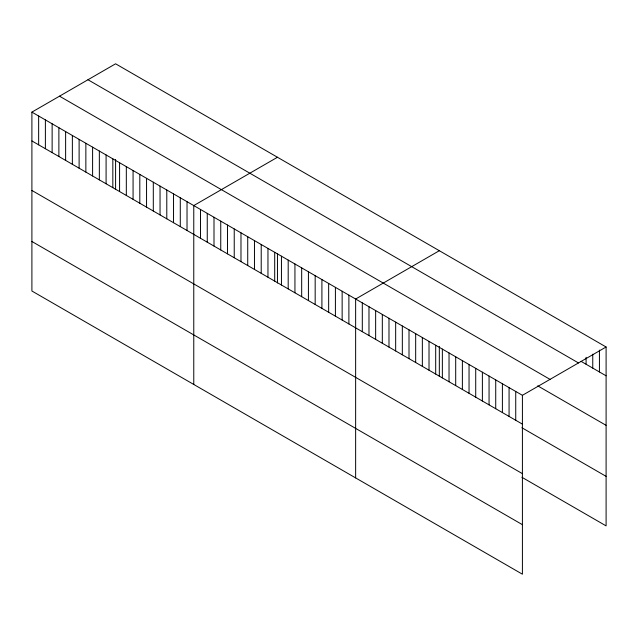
<?xml version="1.0" encoding="UTF-8"?>
<svg xmlns="http://www.w3.org/2000/svg" width="638" height="638" viewBox="0 0 638 638"><rect width="100%" height="100%" fill="white"/><g stroke="black" fill="none" stroke-linecap="round" stroke-linejoin="round"><path stroke-width="0.96" d="M31.9 112.121L522.41 395.313L522.41 574.2L31.9 291.008L31.9 112.121L115.59 63.8L606.1 346.992L606.1 525.879L521.876 477.256M277.458 157.259L193.769 205.572L193.769 384.459M439.327 250.71L355.637 299.031L355.637 477.91M522.41 395.313L606.1 346.992M581.082 361.363L606.1 375.806M87.972 79.75L578.483 362.942M59.517 96.178L550.028 379.371M537.722 385.854L606.1 425.331M31.9 140.934L522.41 424.126M521.876 427.731L606.1 476.355M31.9 190.459L522.41 473.651M31.9 241.483L522.41 524.675M599.433 350.095L599.433 371.954M592.758 354.194L592.758 368.102M586.091 357.296L586.091 364.25M515.735 391.461L515.735 420.275M509.068 387.609L509.068 416.423M502.393 383.757L502.393 412.571M495.726 379.905L495.726 408.719M489.059 376.053L489.059 404.867M482.384 372.201L482.384 401.015M475.717 368.357L475.717 397.163M469.042 364.505L469.042 393.311M462.375 360.653L462.375 389.459M455.699 356.801L455.699 385.607M449.032 352.95L449.032 381.755M442.357 349.098L442.357 377.911M439.327 346.354L439.327 376.428M435.69 345.246L435.69 374.059M429.015 341.394L429.015 370.207M422.348 337.542L422.348 366.356M415.673 333.69L415.673 362.504M409.006 329.838L409.006 358.652M402.331 325.986L402.331 354.8M395.664 322.134L395.664 350.948M388.989 318.282L388.989 347.096M382.321 314.43L382.321 343.244M375.646 310.578L375.646 339.392M368.979 306.734L368.979 335.54M362.304 302.883L362.304 331.688M348.89 295.131L348.89 323.945M342.143 291.239L342.143 320.053M335.405 287.347L335.405 316.161M328.658 283.455L328.658 312.261M321.911 279.556L321.911 308.369M315.172 275.664L315.172 304.478M308.425 271.772L308.425 300.578M301.678 267.88L301.678 296.686M294.939 263.98L294.939 292.794M288.193 260.089L288.193 288.902M281.446 256.197L281.446 285.003M277.458 253.812L277.458 282.969M274.699 252.297L274.699 281.111M267.96 248.405L267.96 277.219M261.213 244.514L261.213 273.327M254.466 240.622L254.466 269.427M247.727 236.722L247.727 265.536M240.981 232.83L240.981 261.644M234.234 228.938L234.234 257.752M227.487 225.047L227.487 253.852M220.748 221.147L220.748 249.96M214.001 217.255L214.001 246.069M207.254 213.363L207.254 242.177M200.515 209.471L200.515 238.277M187.022 201.68L187.022 230.493M180.283 197.788L180.283 226.594M173.536 193.896L173.536 222.702M166.789 189.996L166.789 218.81M160.042 186.105L160.042 214.918M153.303 182.213L153.303 211.019M146.557 178.313L146.557 207.127M139.81 174.421L139.81 203.235M133.071 170.529L133.071 199.343M126.324 166.638L126.324 195.443M119.577 162.738L119.577 191.552M115.59 159.452L115.59 189.518M112.83 158.846L112.83 187.66M106.091 154.954L106.091 183.768M99.345 151.062L99.345 179.868M92.598 147.163L92.598 175.976M85.859 143.271L85.859 172.085M79.112 139.379L79.112 168.185M72.365 135.487L72.365 164.293M65.626 131.588L65.626 160.401M58.879 127.696L58.879 156.509M52.133 123.804L52.133 152.61M45.386 119.904L45.386 148.718M38.647 116.012L38.647 144.826"/></g></svg>
